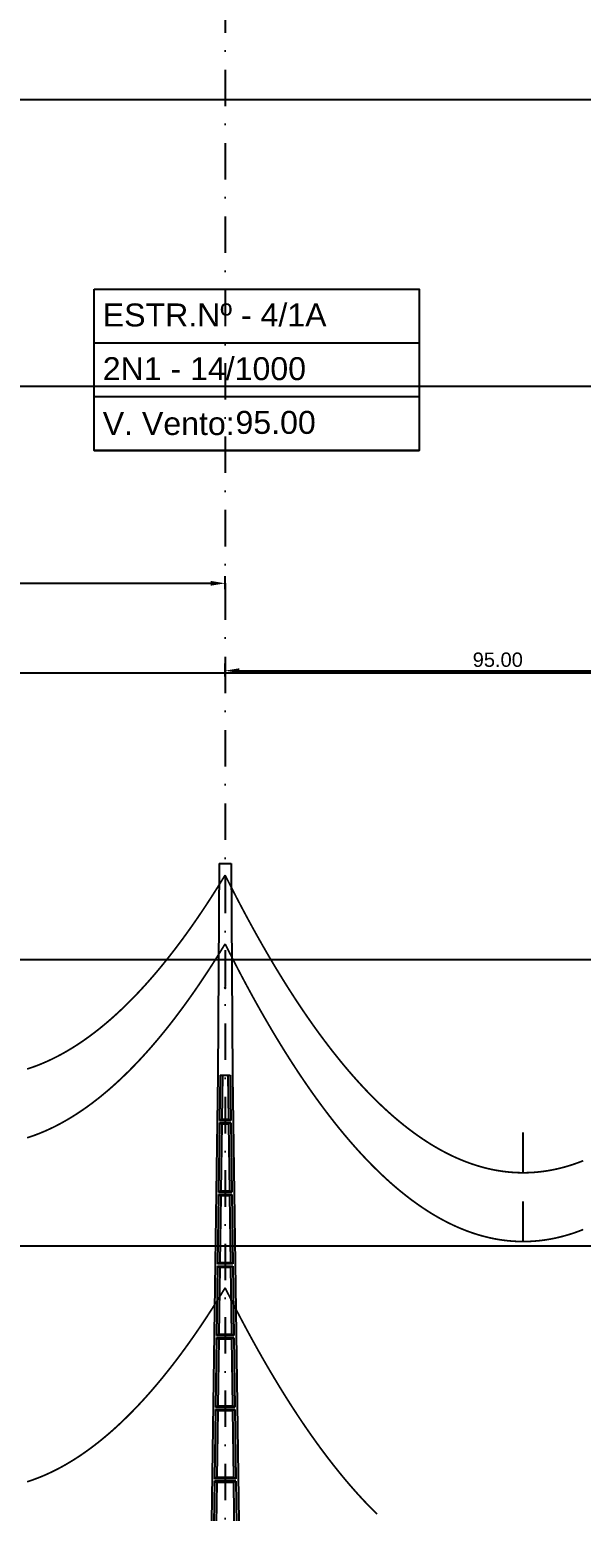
# Model space of a CAD drawing. Header units: metres. Extents: x -121 to 9872, y 3505 to 10721.
# Drawn here: x 4050.5 to 4146.6, y 9403.7 to 9662.2 of the extents above; entities that cross this region are included whole.
import ezdxf
from ezdxf.enums import TextEntityAlignment as Align

# ---------------------------------------------------------------- set-up
doc = ezdxf.new("R2010")
doc.units = ezdxf.units.M
doc.header["$PDMODE"] = 2
doc.linetypes.add('DASHDOT', pattern=[25.4, 12.7, -6.35, 0, -6.35])
for name, color, linetype in [('Cabeçalho', 7, 'Continuous'), ('CON-EOL- CA MAGNOLIA', 210, 'Continuous'), ('CON-EOL- PROJEÇÃO', 22, 'Continuous'), ('cotas', 7, 'Continuous'), ('Grade', 9, 'Continuous'), ('Ind.Rot', 8, 'DASHDOT'), ('POSTE DT', 7, 'Continuous')]:
    doc.layers.add(name, color=color, linetype=linetype)
doc.styles.add('Arial', font='arial.ttf')
doc.styles.add('SIMM-PADRÃO_(TXT)', font='arial.ttf', dxfattribs={"height": 2})
doc.styles.get("Standard").update_dxf_attribs({"font": 'arial.ttf'})
doc.dimstyles.new('ISO-25', dxfattribs={"dimtxt": 2.5, "dimasz": 2.5, "dimexe": 1.25, "dimexo": 0.625, "dimtad": 1, "dimzin": 1, "dimtxsty": 'Standard', "dimcen": 2.5, "dimaunit": 1, "dimadec": 3, "dimazin": 3, "dimtfac": 1, "dimtmove": 0, "dimatfit": 3, "dimfxlon": 1, "dimarcsym": 0})

# ---------------------------------------------------------------- blocks, each defined once
blk = doc.blocks.new('*U1')
at = {"layer": 'POSTE DT', "extrusion": (0, 1, 0)}
for p, q in [((-3.31, 378.23), (-4.05, 262)), ((-3.31, 378.23), (3.31, 378.23)), ((3.31, 378.23), (4.06, 262)), ((-4.05, 262), (-7.72, 0)), ((-4.05, 262), (-4.05, 262)), ((-2.73, 262), (-3.08, 237.05)), ((-2.73, 262), (2.75, 262)), ((-1.42, 262), (-1.77, 237.57)), ((1.43, 262), (1.77, 237.57)), ((2.75, 262), (3.1, 237.05)), ((4.06, 262), (7.72, 0)), ((3.1, 237.05), (-3.08, 237.05)), ((-3.1, 235.74), (-3.63, 197.65)), ((3.11, 235.73), (-3.1, 235.74)), ((-1.8, 235.21), (-2.32, 198.19)), ((1.8, 235.21), (2.32, 198.19)), ((3.11, 235.73), (3.65, 197.65)), ((-3.65, 196.34), (-4.19, 158.25)), ((-2.35, 195.8), (-2.87, 158.8)), ((2.35, 195.8), (2.87, 158.8)), ((3.66, 196.34), (4.2, 158.25)), ((-4.21, 156.94), (-4.74, 118.85)), ((-2.9, 156.39), (-3.42, 119.41)), ((2.91, 156.39), (3.42, 119.41)), ((4.21, 156.94), (4.75, 118.85)), ((-4.76, 117.54), (-5.29, 79.45)), ((4.77, 117.54), (-4.76, 117.54)), ((4.75, 118.85), (-4.74, 118.85)), ((-3.46, 116.98), (-3.97, 80.02)), ((3.46, 116.98), (3.98, 80.02)), ((4.77, 117.54), (5.3, 79.45)), ((-5.31, 78.14), (-5.85, 40.06)), ((5.32, 78.14), (-5.31, 78.14)), ((5.3, 79.45), (-5.29, 79.45)), ((-4.01, 77.57), (-4.53, 40.63)), ((4.01, 77.57), (4.53, 40.63)), ((5.32, 78.14), (5.85, 40.06)), ((-5.86, 38.74), (-6.41, 0)), ((5.87, 38.74), (-5.86, 38.74)), ((5.85, 40.06), (-5.85, 40.06)), ((-4.56, 38.17), (-5.1, 0)), ((4.56, 38.17), (5.1, 0)), ((5.87, 38.74), (6.41, 0)), ((-6.41, 0), (-7.72, 0)), ((-5.1, 0), (-6.41, 0)), ((5.1, 0), (-5.1, 0)), ((6.41, 0), (5.1, 0)), ((7.72, 0), (6.41, 0))]:
    blk.add_line(p, q, dxfattribs=at)
at = {"layer": 'POSTE DT', "ltscale": 3}
for points in [[(-3.65, 196.34), (3.66, 196.34)], [(-3.63, 197.65), (3.65, 197.65)], [(-4.21, 156.94), (4.21, 156.94)], [(4.2, 158.25), (-4.19, 158.25)]]:
    blk.add_lwpolyline(points, dxfattribs=at)
at = {"layer": 'POSTE DT'}
for points, knots in [([(0.25, 309.94), (0.25, 309.93), (0.25, 309.93), (0.25, 309.92), (0.25, 309.91), (0.25, 309.9), (0.25, 309.89), (0.24, 309.85), (0.22, 309.82), (0.19, 309.77), (0.16, 309.74), (0.11, 309.71), (0.08, 309.7), (0.01, 309.68), (-0.02, 309.68), (-0.08, 309.7), (-0.11, 309.71), (-0.16, 309.74), (-0.18, 309.76), (-0.21, 309.8), (-0.22, 309.82), (-0.24, 309.85), (-0.24, 309.87), (-0.25, 309.89), (-0.25, 309.9), (-0.25, 309.92), (-0.25, 309.92), (-0.25, 309.93), (-0.25, 309.94), (-0.25, 309.95), (-0.25, 309.95), (-0.25, 309.96), (-0.25, 309.97), (-0.24, 310), (-0.23, 310.02), (-0.21, 310.07), (-0.2, 310.09), (-0.15, 310.14), (-0.13, 310.15), (-0.07, 310.18), (-0.03, 310.19), (0.03, 310.19), (0.06, 310.18), (0.12, 310.16), (0.14, 310.14), (0.18, 310.11), (0.2, 310.09), (0.21, 310.06), (0.22, 310.05), (0.23, 310.04), (0.24, 310.01), (0.24, 309.99), (0.25, 309.97), (0.25, 309.96), (0.25, 309.95), (0.25, 309.94), (0.25, 309.94), (0.25, 309.94), (0.25, 309.94)], [-54.728303, -54.728303, -54.728303, -54.728303, -54.309038, -54.309038, -53.647169, -53.647169, -52.532885, -52.532885, -48.86224, -48.86224, -45.282765, -45.282765, -41.52867, -41.52867, -37.867486, -37.867486, -34.454589, -34.454589, -31.301423, -31.301423, -28.48103, -28.48103, -26.961755, -26.961755, -25.7544, -25.7544, -25.136228, -25.136228, -24.64409, -24.64409, -24.094201, -24.094201, -23.191199, -23.191199, -20.494482, -20.494482, -17.342863, -17.342863, -13.645538, -13.645538, -9.835989, -9.835989, -6.296781, -6.296781, -3.005029, -3.005029, 0, 0, 0, 1.527594, 1.527594, 3.697216, 3.697216, 4.489727, 4.489727, 5.01438, 5.01438, 5.095313, 5.095313, 5.095313, 5.095313]), ([(-1.77, 237.57), (-1.99, 237.49), (-2.21, 237.4), (-2.64, 237.22), (-2.86, 237.14), (-3.08, 237.05)], [0, 0, 0, 0, 56.660495, 56.660495, 113.412826, 113.412826, 113.412826, 113.412826]), ([(1.77, 237.57), (1.18, 237.57), (0.59, 237.57), (-0.59, 237.57), (-1.18, 237.57), (-1.77, 237.57)], [0, 0, 0, 0, 67.306894, 67.306894, 134.614447, 134.614447, 134.614447, 134.614447]), ([(3.1, 237.05), (2.87, 237.14), (2.65, 237.23), (2.21, 237.4), (1.99, 237.49), (1.77, 237.57)], [0, 0, 0, 0, 56.738948, 56.738948, 113.38731, 113.38731, 113.38731, 113.38731]), ([(-3.1, 235.74), (-2.88, 235.65), (-2.67, 235.56), (-2.23, 235.39), (-2.02, 235.3), (-1.8, 235.21)], [0.055576, 0.055576, 0.055576, 0.055576, 56.767409, 56.767409, 113.50757, 113.50757, 113.50757, 113.50757]), ([(-1.8, 235.21), (-1.2, 235.21), (-0.6, 235.21), (0.6, 235.21), (1.2, 235.21), (1.8, 235.21)], [0, 0, 0, 0, 68.567797, 68.567797, 137.136247, 137.136247, 137.136247, 137.136247]), ([(1.8, 235.21), (2.02, 235.3), (2.24, 235.38), (2.68, 235.56), (2.89, 235.65), (3.11, 235.73)], [0, 0, 0, 0, 56.845349, 56.845349, 113.599799, 113.599799, 113.599799, 113.599799]), ([(-3.65, 196.34), (-3.43, 196.25), (-3.22, 196.16), (-2.78, 195.98), (-2.57, 195.89), (-2.35, 195.8)], [0.054307, 0.054307, 0.054307, 0.054307, 63.527131, 63.527131, 127.063246, 127.063246, 127.063246, 127.063246]), ([(-2.32, 198.19), (-2.54, 198.1), (-2.76, 198.01), (-3.2, 197.83), (-3.41, 197.74), (-3.63, 197.65)], [0, 0, 0, 0, 63.412073, 63.412073, 126.777421, 126.777421, 126.777421, 126.777421]), ([(-2.35, 195.8), (-1.57, 195.8), (-0.78, 195.8), (0.79, 195.8), (1.57, 195.8), (2.35, 195.8)], [0, 0, 0, 0, 89.585713, 89.585713, 179.17191, 179.17191, 179.17191, 179.17191]), ([(2.32, 198.19), (1.55, 198.19), (0.77, 198.19), (-0.77, 198.19), (-1.55, 198.19), (-2.32, 198.19)], [0, 0, 0, 0, 88.31008, 88.31008, 176.620652, 176.620652, 176.620652, 176.620652]), ([(3.65, 197.65), (3.43, 197.74), (3.2, 197.83), (2.76, 198.01), (2.54, 198.1), (2.32, 198.19)], [0, 0, 0, 0, 63.488119, 63.488119, 126.880939, 126.880939, 126.880939, 126.880939]), ([(2.35, 195.8), (2.57, 195.89), (2.79, 195.98), (3.23, 196.16), (3.45, 196.25), (3.66, 196.34)], [0, 0, 0, 0, 63.60246, 63.60246, 127.109696, 127.109696, 127.109696, 127.109696]), ([(-4.21, 156.94), (-3.99, 156.85), (-3.77, 156.75), (-3.34, 156.57), (-3.12, 156.48), (-2.9, 156.39)], [0.053423, 0.053423, 0.053423, 0.053423, 70.429742, 70.429742, 140.90167, 140.90167, 140.90167, 140.90167]), ([(-2.87, 158.8), (-3.09, 158.71), (-3.31, 158.62), (-3.75, 158.43), (-3.97, 158.34), (-4.19, 158.25)], [0, 0, 0, 0, 70.301707, 70.301707, 140.590947, 140.590947, 140.590947, 140.590947]), ([(-2.9, 156.39), (-1.94, 156.39), (-0.97, 156.39), (0.97, 156.39), (1.94, 156.39), (2.91, 156.39)], [0, 0, 0, 0, 110.60219, 110.60219, 221.20473, 221.20473, 221.20473, 221.20473]), ([(2.87, 158.8), (1.92, 158.8), (0.96, 158.8), (-0.96, 158.8), (-1.91, 158.8), (-2.87, 158.8)], [0, 0, 0, 0, 109.314454, 109.314454, 218.629264, 218.629264, 218.629264, 218.629264]), ([(4.2, 158.25), (3.98, 158.34), (3.76, 158.44), (3.31, 158.62), (3.09, 158.71), (2.87, 158.8)], [0, 0, 0, 0, 70.379198, 70.379198, 140.659718, 140.659718, 140.659718, 140.659718]), ([(2.91, 156.39), (3.12, 156.48), (3.34, 156.57), (3.78, 156.75), (4, 156.85), (4.21, 156.94)], [0, 0, 0, 0, 70.506649, 70.506649, 140.914701, 140.914701, 140.914701, 140.914701]), ([(-4.76, 117.54), (-4.54, 117.45), (-4.32, 117.35), (-3.89, 117.17), (-3.67, 117.07), (-3.46, 116.98)], [0.052784, 0.052784, 0.052784, 0.052784, 77.438432, 77.438432, 154.950301, 154.950301, 154.950301, 154.950301]), ([(-3.42, 119.41), (-3.64, 119.32), (-3.86, 119.23), (-4.3, 119.04), (-4.52, 118.95), (-4.74, 118.85)], [0, 0, 0, 0, 77.299547, 77.299547, 154.618634, 154.618634, 154.618634, 154.618634]), ([(-3.46, 116.98), (-2.3, 116.98), (-1.15, 116.98), (1.15, 116.98), (2.31, 116.98), (3.46, 116.98)], [0, 0, 0, 0, 131.617604, 131.617604, 263.235447, 263.235447, 263.235447, 263.235447]), ([(3.42, 119.41), (2.28, 119.41), (1.14, 119.41), (-1.14, 119.41), (-2.28, 119.41), (-3.42, 119.41)], [0, 0, 0, 0, 130.319901, 130.319901, 260.640046, 260.640046, 260.640046, 260.640046]), ([(4.75, 118.85), (4.53, 118.95), (4.31, 119.04), (3.87, 119.23), (3.64, 119.32), (3.42, 119.41)], [0, 0, 0, 0, 77.381597, 77.381597, 154.66183, 154.66183, 154.66183, 154.66183]), ([(3.46, 116.98), (3.68, 117.07), (3.89, 117.17), (4.33, 117.35), (4.55, 117.45), (4.77, 117.54)], [0, 0, 0, 0, 77.520013, 77.520013, 154.938747, 154.938747, 154.938747, 154.938747]), ([(-5.31, 78.14), (-5.09, 78.05), (-4.88, 77.95), (-4.44, 77.76), (-4.23, 77.67), (-4.01, 77.57)], [0.052308, 0.052308, 0.052308, 0.052308, 84.527725, 84.527725, 169.158824, 169.158824, 169.158824, 169.158824]), ([(-3.97, 80.02), (-4.19, 79.93), (-4.41, 79.83), (-4.85, 79.64), (-5.07, 79.55), (-5.29, 79.45)], [0, 0, 0, 0, 84.379671, 84.379671, 168.809376, 168.809376, 168.809376, 168.809376]), ([(-4.01, 77.57), (-2.67, 77.57), (-1.34, 77.57), (1.34, 77.57), (2.67, 77.57), (4.01, 77.57)], [0, 0, 0, 0, 152.632212, 152.632212, 305.264569, 305.264569, 305.264569, 305.264569]), ([(3.98, 80.02), (2.65, 80.02), (1.33, 80.02), (-1.32, 80.02), (-2.65, 80.02), (-3.97, 80.02)], [0, 0, 0, 0, 151.326157, 151.326157, 302.652465, 302.652465, 302.652465, 302.652465]), ([(5.3, 79.45), (5.08, 79.55), (4.86, 79.64), (4.42, 79.83), (4.2, 79.93), (3.98, 80.02)], [0, 0, 0, 0, 84.46863, 84.46863, 168.833721, 168.833721, 168.833721, 168.833721]), ([(4.01, 77.57), (4.23, 77.67), (4.45, 77.76), (4.88, 77.95), (5.1, 78.05), (5.32, 78.14)], [0, 0, 0, 0, 84.616316, 84.616316, 169.129178, 169.129178, 169.129178, 169.129178]), ([(-5.86, 38.74), (-5.65, 38.65), (-5.43, 38.55), (-5, 38.36), (-4.78, 38.26), (-4.56, 38.17)], [0.026524, 0.026524, 0.026524, 0.026524, 91.679563, 91.679563, 183.466041, 183.466041, 183.466041, 183.466041]), ([(-4.53, 40.63), (-4.75, 40.53), (-4.97, 40.44), (-5.41, 40.25), (-5.63, 40.15), (-5.85, 40.06)], [0, 0, 0, 0, 91.523648, 91.523648, 183.126775, 183.126775, 183.126775, 183.126775]), ([(-4.56, 38.17), (-3.04, 38.17), (-1.52, 38.17), (1.52, 38.17), (3.04, 38.17), (4.56, 38.17)], [0, 0, 0, 0, 173.646192, 173.646192, 347.292451, 347.292451, 347.292451, 347.292451]), ([(4.53, 40.63), (3.02, 40.63), (1.51, 40.63), (-1.51, 40.63), (-3.02, 40.63), (-4.53, 40.63)], [0, 0, 0, 0, 172.33304, 172.33304, 344.666151, 344.666151, 344.666151, 344.666151]), ([(5.85, 40.06), (5.63, 40.15), (5.41, 40.25), (4.97, 40.44), (4.75, 40.53), (4.53, 40.63)], [0, 0, 0, 0, 91.621326, 91.621326, 183.137324, 183.137324, 183.137324, 183.137324]), ([(4.56, 38.17), (4.78, 38.26), (5, 38.36), (5.43, 38.55), (5.65, 38.65), (5.87, 38.74)], [0, 0, 0, 0, 91.776928, 91.776928, 183.448614, 183.448614, 183.448614, 183.448614])]:
    blk.add_open_spline(points, degree=3, knots=knots, dxfattribs=at)
blk = doc.blocks.new('Bloco P Sup')
at = {"layer": 'Cabeçalho'}
blk.add_lwpolyline([(-11.66, -3.34), (44.97, -3.34), (44.97, -31.45), (-11.66, -31.45)], close=True, dxfattribs=at)
for points in [[(-11.66, -12.71), (44.97, -12.71)], [(-11.66, -22.08), (44.97, -22.08)], [(-11.66, -31.45), (44.97, -31.45)]]:
    blk.add_lwpolyline(points, dxfattribs=at)
at = {"layer": 'Cabeçalho', "style": 'Arial'}
blk.add_text('V. Vento:', height=4, dxfattribs=at).set_placement((-10.16, -26.77), align=Align.MIDDLE_LEFT)
at = {"layer": 'Cabeçalho', "style": 'SIMM-PADRÃO_(TXT)'}
for tag, p in [('ESTRUTURANUM', (-10.16, -11.03)), ('TIPO_ESFORÇO', (-10.16, -20.4)), ('VÃOVENTO', (12.97, -29.77))]:
    blk.add_attdef(tag, text='', height=4, dxfattribs=at).set_placement(p, align=Align.BOTTOM_LEFT)
blk = doc.blocks.new('*D93')
at = {"layer": 'cotas', "color": 0, "lineweight": -2, "transparency": 16777216}
for p, q in [((3989.54, 9564.6), (3989.54, 9566.85)), ((4084.54, 9564.6), (4084.54, 9566.85)), ((3992.04, 9565.6), (4082.04, 9565.6))]:
    blk.add_line(p, q, dxfattribs=at)
at = {"layer": 'cotas', "color": 0, "transparency": 16777216}
for points in [[(3992.04, 9566.02), (3992.04, 9565.18), (3989.54, 9565.6)], [(4082.04, 9566.02), (4082.04, 9565.18), (4084.54, 9565.6)]]:
    blk.add_solid(points, dxfattribs=at)
at = {"layer": 'Defpoints', "color": 0, "transparency": 16777216}
for p in [(4084.54, 9565.6), (3989.54, 9534.13), (4084.54, 9516.7)]:
    blk.add_point(p, dxfattribs=at)
at = {"layer": 'cotas', "color": 0, "transparency": 16777216, "insert": (4037.04, 9567.5), "char_height": 2.5, "attachment_point": 5}
blk.add_mtext('95.00', dxfattribs=at)
blk = doc.blocks.new('*D94')
at = {"layer": 'cotas', "color": 0, "lineweight": -2, "transparency": 16777216}
for p, q in [((4084.54, 9549.36), (4084.54, 9551.61)), ((4179.54, 9549.36), (4179.54, 9551.61)), ((4087.04, 9550.36), (4177.04, 9550.36))]:
    blk.add_line(p, q, dxfattribs=at)
at = {"layer": 'cotas', "color": 0, "transparency": 16777216}
for points in [[(4087.04, 9550.78), (4087.04, 9549.94), (4084.54, 9550.36)], [(4177.04, 9550.78), (4177.04, 9549.94), (4179.54, 9550.36)]]:
    blk.add_solid(points, dxfattribs=at)
at = {"layer": 'Defpoints', "color": 0, "transparency": 16777216}
for p in [(4179.54, 9550.36), (4084.54, 9516.7), (4179.54, 9500.44)]:
    blk.add_point(p, dxfattribs=at)
at = {"layer": 'cotas', "color": 0, "transparency": 16777216, "insert": (4132.04, 9552.26), "char_height": 2.5, "attachment_point": 5}
blk.add_mtext('95.00', dxfattribs=at)

msp = doc.modelspace()

# ---------------------------------------------------------------- linework, layer by layer
at = {"layer": 'CON-EOL- CA MAGNOLIA'}
for p, q in [((4136.472, 9462.779), (4136.472, 9469.779)), ((4136.472, 9450.779), (4136.472, 9457.779)), ((4136.472, 9450.779), (4136.472, 9457.779))]:
    msp.add_line(p, q, dxfattribs=at)
at = {"layer": 'CON-EOL- CA MAGNOLIA', "const_width": 0.3}
for points in [[(4050.034, 9480.87), (4050.506, 9481.024), (4050.979, 9481.186), (4051.451, 9481.357), (4051.924, 9481.537), (4052.397, 9481.725), (4052.869, 9481.922), (4053.342, 9482.127), (4053.815, 9482.341), (4054.287, 9482.563), (4054.76, 9482.794), (4055.233, 9483.034), (4055.705, 9483.282), (4056.178, 9483.539), (4056.65, 9483.804), (4057.123, 9484.078), (4057.596, 9484.36), (4058.068, 9484.651), (4058.541, 9484.951), (4059.014, 9485.26), (4059.486, 9485.576), (4059.959, 9485.902), (4060.432, 9486.236), (4060.904, 9486.578), (4061.377, 9486.93), (4061.849, 9487.29), (4062.322, 9487.658), (4062.795, 9488.035), (4063.267, 9488.421), (4063.74, 9488.815), (4064.213, 9489.218), (4064.685, 9489.629), (4065.158, 9490.049), (4065.631, 9490.478), (4066.103, 9490.915), (4066.576, 9491.361), (4067.048, 9491.815), (4067.521, 9492.279), (4067.994, 9492.75), (4068.466, 9493.23), (4068.939, 9493.719), (4069.412, 9494.217), (4069.884, 9494.723), (4070.357, 9495.238), (4070.83, 9495.761), (4071.302, 9496.293), (4071.775, 9496.834), (4072.247, 9497.383), (4072.72, 9497.941), (4073.193, 9498.508), (4073.665, 9499.083), (4074.138, 9499.667), (4074.611, 9500.259), (4075.083, 9500.86), (4075.556, 9501.47), (4076.029, 9502.089), (4076.501, 9502.716), (4076.974, 9503.351), (4077.446, 9503.996), (4077.919, 9504.649), (4078.392, 9505.31), (4078.864, 9505.98), (4079.337, 9506.659), (4079.81, 9507.347), (4080.282, 9508.043), (4080.755, 9508.748), (4081.228, 9509.462), (4081.7, 9510.184), (4082.173, 9510.915), (4082.645, 9511.655), (4083.118, 9512.403), (4083.591, 9513.16), (4084.063, 9513.926), (4084.536, 9514.7)], [(4084.536, 9514.7), (4085.009, 9513.756), (4085.481, 9512.821), (4085.954, 9511.895), (4086.427, 9510.977), (4086.899, 9510.068), (4087.372, 9509.168), (4087.844, 9508.277), (4088.317, 9507.394), (4088.79, 9506.521), (4089.262, 9505.655), (4089.735, 9504.799), (4090.208, 9503.951), (4090.68, 9503.112), (4091.153, 9502.281), (4091.626, 9501.46), (4092.098, 9500.647), (4092.571, 9499.843), (4093.043, 9499.047), (4093.516, 9498.26), (4093.989, 9497.482), (4094.461, 9496.712), (4094.934, 9495.951), (4095.407, 9495.199), (4095.879, 9494.456), (4096.352, 9493.721), (4096.825, 9492.995), (4097.297, 9492.277), (4097.77, 9491.568), (4098.242, 9490.868), (4098.715, 9490.177), (4099.188, 9489.494), (4099.66, 9488.82), (4100.133, 9488.155), (4100.606, 9487.498), (4101.078, 9486.85), (4101.551, 9486.21), (4102.024, 9485.579), (4102.496, 9484.957), (4102.969, 9484.343), (4103.441, 9483.738), (4103.914, 9483.142), (4104.387, 9482.554), (4104.859, 9481.975), (4105.332, 9481.405), (4105.805, 9480.843), (4106.277, 9480.29), (4106.75, 9479.745), (4107.223, 9479.21), (4107.695, 9478.682), (4108.168, 9478.164), (4108.64, 9477.654), (4109.113, 9477.152), (4109.586, 9476.659), (4110.058, 9476.175), (4110.531, 9475.7), (4111.004, 9475.233), (4111.476, 9474.775), (4111.949, 9474.325), (4112.422, 9473.884), (4112.894, 9473.451), (4113.367, 9473.027), (4113.839, 9472.612), (4114.312, 9472.205), (4114.785, 9471.807), (4115.257, 9471.418), (4115.73, 9471.037), (4116.203, 9470.665), (4116.675, 9470.301), (4117.148, 9469.946), (4117.621, 9469.6), (4118.093, 9469.262), (4118.566, 9468.933), (4119.038, 9468.612), (4119.511, 9468.3), (4119.984, 9467.996), (4120.456, 9467.701), (4120.929, 9467.415), (4121.402, 9467.137), (4121.874, 9466.868), (4122.347, 9466.607), (4122.82, 9466.355), (4123.292, 9466.112), (4123.765, 9465.877), (4124.237, 9465.651), (4124.71, 9465.433), (4125.183, 9465.224), (4125.655, 9465.024), (4126.128, 9464.832), (4126.601, 9464.648), (4127.073, 9464.474), (4127.546, 9464.307), (4128.019, 9464.15), (4128.491, 9464.001), (4128.964, 9463.86), (4129.436, 9463.728), (4129.909, 9463.605), (4130.382, 9463.49), (4130.854, 9463.384), (4131.327, 9463.287), (4131.8, 9463.197), (4132.272, 9463.117), (4132.745, 9463.045), (4133.218, 9462.982), (4133.69, 9462.927), (4134.163, 9462.881), (4134.636, 9462.843), (4135.108, 9462.814), (4135.581, 9462.794), (4136.053, 9462.782), (4136.526, 9462.779), (4136.999, 9462.784), (4137.471, 9462.798), (4137.944, 9462.82), (4138.417, 9462.851), (4138.889, 9462.891), (4139.362, 9462.939), (4139.835, 9462.996), (4140.307, 9463.061), (4140.78, 9463.135), (4141.252, 9463.217), (4141.725, 9463.308), (4142.198, 9463.408), (4142.67, 9463.516), (4143.143, 9463.633), (4143.616, 9463.758), (4144.088, 9463.892), (4144.561, 9464.034), (4145.034, 9464.185), (4145.506, 9464.345), (4145.979, 9464.513), (4146.451, 9464.69), (4146.924, 9464.875)], [(4050.034, 9468.87), (4050.506, 9469.024), (4050.979, 9469.186), (4051.451, 9469.357), (4051.924, 9469.537), (4052.397, 9469.725), (4052.869, 9469.922), (4053.342, 9470.127), (4053.815, 9470.341), (4054.287, 9470.563), (4054.76, 9470.794), (4055.233, 9471.034), (4055.705, 9471.282), (4056.178, 9471.539), (4056.65, 9471.804), (4057.123, 9472.078), (4057.596, 9472.36), (4058.068, 9472.651), (4058.541, 9472.951), (4059.014, 9473.259), (4059.486, 9473.576), (4059.959, 9473.902), (4060.432, 9474.236), (4060.904, 9474.578), (4061.377, 9474.93), (4061.849, 9475.29), (4062.322, 9475.658), (4062.795, 9476.035), (4063.267, 9476.421), (4063.74, 9476.815), (4064.213, 9477.218), (4064.685, 9477.629), (4065.158, 9478.049), (4065.631, 9478.478), (4066.103, 9478.915), (4066.576, 9479.361), (4067.048, 9479.815), (4067.521, 9480.278), (4067.994, 9480.75), (4068.466, 9481.231), (4068.939, 9481.719), (4069.412, 9482.217), (4069.884, 9482.723), (4070.357, 9483.238), (4070.83, 9483.761), (4071.302, 9484.293), (4071.775, 9484.834), (4072.247, 9485.383), (4072.72, 9485.941), (4073.193, 9486.508), (4073.665, 9487.083), (4074.138, 9487.667), (4074.611, 9488.259), (4075.083, 9488.86), (4075.556, 9489.47), (4076.029, 9490.089), (4076.501, 9490.716), (4076.974, 9491.351), (4077.446, 9491.996), (4077.919, 9492.649), (4078.392, 9493.31), (4078.864, 9493.98), (4079.337, 9494.659), (4079.81, 9495.347), (4080.282, 9496.043), (4080.755, 9496.748), (4081.228, 9497.462), (4081.7, 9498.184), (4082.173, 9498.915), (4082.645, 9499.655), (4083.118, 9500.403), (4083.591, 9501.16), (4084.063, 9501.926), (4084.536, 9502.7)], [(4050.034, 9468.87), (4050.506, 9469.024), (4050.979, 9469.186), (4051.451, 9469.357), (4051.924, 9469.537), (4052.397, 9469.725), (4052.869, 9469.922), (4053.342, 9470.127), (4053.815, 9470.341), (4054.287, 9470.563), (4054.76, 9470.794), (4055.233, 9471.034), (4055.705, 9471.282), (4056.178, 9471.539), (4056.65, 9471.804), (4057.123, 9472.078), (4057.596, 9472.36), (4058.068, 9472.652), (4058.541, 9472.951), (4059.014, 9473.26), (4059.486, 9473.576), (4059.959, 9473.902), (4060.432, 9474.236), (4060.904, 9474.578), (4061.377, 9474.93), (4061.849, 9475.29), (4062.322, 9475.658), (4062.795, 9476.035), (4063.267, 9476.421), (4063.74, 9476.815), (4064.213, 9477.218), (4064.685, 9477.629), (4065.158, 9478.049), (4065.631, 9478.478), (4066.103, 9478.915), (4066.576, 9479.361), (4067.048, 9479.815), (4067.521, 9480.278), (4067.994, 9480.75), (4068.466, 9481.23), (4068.939, 9481.719), (4069.412, 9482.217), (4069.884, 9482.723), (4070.357, 9483.238), (4070.83, 9483.761), (4071.302, 9484.293), (4071.775, 9484.834), (4072.247, 9485.383), (4072.72, 9485.941), (4073.193, 9486.508), (4073.665, 9487.083), (4074.138, 9487.667), (4074.611, 9488.259), (4075.083, 9488.86), (4075.556, 9489.47), (4076.029, 9490.088), (4076.501, 9490.716), (4076.974, 9491.351), (4077.446, 9491.996), (4077.919, 9492.649), (4078.392, 9493.31), (4078.864, 9493.98), (4079.337, 9494.659), (4079.81, 9495.347), (4080.282, 9496.043), (4080.755, 9496.748), (4081.228, 9497.462), (4081.7, 9498.184), (4082.173, 9498.915), (4082.645, 9499.655), (4083.118, 9500.403), (4083.591, 9501.16), (4084.063, 9501.926), (4084.536, 9502.7)], [(4084.536, 9502.7), (4085.009, 9501.756), (4085.481, 9500.821), (4085.954, 9499.895), (4086.427, 9498.977), (4086.899, 9498.069), (4087.372, 9497.168), (4087.844, 9496.277), (4088.317, 9495.394), (4088.79, 9494.52), (4089.262, 9493.655), (4089.735, 9492.799), (4090.208, 9491.951), (4090.68, 9491.112), (4091.153, 9490.281), (4091.626, 9489.46), (4092.098, 9488.647), (4092.571, 9487.843), (4093.043, 9487.047), (4093.516, 9486.26), (4093.989, 9485.482), (4094.461, 9484.712), (4094.934, 9483.951), (4095.407, 9483.199), (4095.879, 9482.456), (4096.352, 9481.721), (4096.825, 9480.995), (4097.297, 9480.277), (4097.77, 9479.569), (4098.242, 9478.868), (4098.715, 9478.177), (4099.188, 9477.494), (4099.66, 9476.82), (4100.133, 9476.154), (4100.606, 9475.498), (4101.078, 9474.849), (4101.551, 9474.21), (4102.024, 9473.579), (4102.496, 9472.957), (4102.969, 9472.343), (4103.441, 9471.738), (4103.914, 9471.142), (4104.387, 9470.554), (4104.859, 9469.975), (4105.332, 9469.405), (4105.805, 9468.843), (4106.277, 9468.29), (4106.75, 9467.745), (4107.223, 9467.21), (4107.695, 9466.682), (4108.168, 9466.164), (4108.64, 9465.654), (4109.113, 9465.152), (4109.586, 9464.659), (4110.058, 9464.175), (4110.531, 9463.7), (4111.004, 9463.233), (4111.476, 9462.775), (4111.949, 9462.325), (4112.422, 9461.884), (4112.894, 9461.451), (4113.367, 9461.027), (4113.839, 9460.612), (4114.312, 9460.206), (4114.785, 9459.807), (4115.257, 9459.418), (4115.73, 9459.037), (4116.203, 9458.665), (4116.675, 9458.301), (4117.148, 9457.946), (4117.621, 9457.6), (4118.093, 9457.262), (4118.566, 9456.932), (4119.038, 9456.612), (4119.511, 9456.3), (4119.984, 9455.996), (4120.456, 9455.701), (4120.929, 9455.415), (4121.402, 9455.137), (4121.874, 9454.868), (4122.347, 9454.607), (4122.82, 9454.355), (4123.292, 9454.112), (4123.765, 9453.877), (4124.237, 9453.651), (4124.71, 9453.433), (4125.183, 9453.224), (4125.655, 9453.024), (4126.128, 9452.832), (4126.601, 9452.648), (4127.073, 9452.474), (4127.546, 9452.307), (4128.019, 9452.15), (4128.491, 9452.001), (4128.964, 9451.86), (4129.436, 9451.728), (4129.909, 9451.605), (4130.382, 9451.49), (4130.854, 9451.384), (4131.327, 9451.287), (4131.8, 9451.198), (4132.272, 9451.117), (4132.745, 9451.045), (4133.218, 9450.982), (4133.69, 9450.927), (4134.163, 9450.881), (4134.636, 9450.843), (4135.108, 9450.814), (4135.581, 9450.794), (4136.053, 9450.782), (4136.526, 9450.779), (4136.999, 9450.784), (4137.471, 9450.798), (4137.944, 9450.82), (4138.417, 9450.851), (4138.889, 9450.891), (4139.362, 9450.939), (4139.835, 9450.996), (4140.307, 9451.061), (4140.78, 9451.135), (4141.252, 9451.217), (4141.725, 9451.308), (4142.198, 9451.408), (4142.67, 9451.516), (4143.143, 9451.633), (4143.616, 9451.758), (4144.088, 9451.892), (4144.561, 9452.034), (4145.034, 9452.185), (4145.506, 9452.345), (4145.979, 9452.513), (4146.451, 9452.69), (4146.924, 9452.875)], [(4084.536, 9502.7), (4085.009, 9501.756), (4085.481, 9500.821), (4085.954, 9499.895), (4086.427, 9498.977), (4086.899, 9498.068), (4087.372, 9497.168), (4087.844, 9496.277), (4088.317, 9495.394), (4088.79, 9494.521), (4089.262, 9493.655), (4089.735, 9492.799), (4090.208, 9491.951), (4090.68, 9491.112), (4091.153, 9490.281), (4091.626, 9489.46), (4092.098, 9488.647), (4092.571, 9487.843), (4093.043, 9487.047), (4093.516, 9486.26), (4093.989, 9485.482), (4094.461, 9484.712), (4094.934, 9483.951), (4095.407, 9483.199), (4095.879, 9482.456), (4096.352, 9481.721), (4096.825, 9480.995), (4097.297, 9480.277), (4097.77, 9479.568), (4098.242, 9478.868), (4098.715, 9478.177), (4099.188, 9477.494), (4099.66, 9476.82), (4100.133, 9476.155), (4100.606, 9475.498), (4101.078, 9474.85), (4101.551, 9474.21), (4102.024, 9473.579), (4102.496, 9472.957), (4102.969, 9472.343), (4103.441, 9471.738), (4103.914, 9471.142), (4104.387, 9470.554), (4104.859, 9469.975), (4105.332, 9469.405), (4105.805, 9468.843), (4106.277, 9468.29), (4106.75, 9467.745), (4107.223, 9467.21), (4107.695, 9466.682), (4108.168, 9466.164), (4108.64, 9465.654), (4109.113, 9465.152), (4109.586, 9464.659), (4110.058, 9464.175), (4110.531, 9463.7), (4111.004, 9463.233), (4111.476, 9462.775), (4111.949, 9462.325), (4112.422, 9461.884), (4112.894, 9461.451), (4113.367, 9461.027), (4113.839, 9460.612), (4114.312, 9460.206), (4114.785, 9459.807), (4115.257, 9459.418), (4115.73, 9459.037), (4116.203, 9458.665), (4116.675, 9458.301), (4117.148, 9457.946), (4117.621, 9457.6), (4118.093, 9457.262), (4118.566, 9456.933), (4119.038, 9456.612), (4119.511, 9456.3), (4119.984, 9455.996), (4120.456, 9455.701), (4120.929, 9455.415), (4121.402, 9455.137), (4121.874, 9454.868), (4122.347, 9454.607), (4122.82, 9454.355), (4123.292, 9454.112), (4123.765, 9453.877), (4124.237, 9453.651), (4124.71, 9453.433), (4125.183, 9453.224), (4125.655, 9453.024), (4126.128, 9452.832), (4126.601, 9452.648), (4127.073, 9452.474), (4127.546, 9452.307), (4128.019, 9452.15), (4128.491, 9452.001), (4128.964, 9451.86), (4129.436, 9451.728), (4129.909, 9451.605), (4130.382, 9451.49), (4130.854, 9451.384), (4131.327, 9451.287), (4131.8, 9451.198), (4132.272, 9451.117), (4132.745, 9451.045), (4133.218, 9450.982), (4133.69, 9450.927), (4134.163, 9450.881), (4134.636, 9450.843), (4135.108, 9450.814), (4135.581, 9450.794), (4136.053, 9450.782), (4136.526, 9450.779), (4136.999, 9450.784), (4137.471, 9450.798), (4137.944, 9450.82), (4138.417, 9450.851), (4138.889, 9450.891), (4139.362, 9450.939), (4139.835, 9450.996), (4140.307, 9451.061), (4140.78, 9451.135), (4141.252, 9451.217), (4141.725, 9451.308), (4142.198, 9451.408), (4142.67, 9451.516), (4143.143, 9451.633), (4143.616, 9451.758), (4144.088, 9451.892), (4144.561, 9452.034), (4145.034, 9452.185), (4145.506, 9452.345), (4145.979, 9452.513), (4146.451, 9452.69), (4146.924, 9452.875)]]:
    msp.add_lwpolyline(points, dxfattribs=at)
at = {"layer": 'CON-EOL- PROJEÇÃO', "const_width": 0.3}
for points in [[(4050.034, 9408.87), (4050.506, 9409.024), (4050.979, 9409.186), (4051.451, 9409.357), (4051.924, 9409.537), (4052.397, 9409.725), (4052.869, 9409.922), (4053.342, 9410.127), (4053.815, 9410.341), (4054.287, 9410.563), (4054.76, 9410.794), (4055.233, 9411.034), (4055.705, 9411.282), (4056.178, 9411.539), (4056.65, 9411.804), (4057.123, 9412.078), (4057.596, 9412.36), (4058.068, 9412.651), (4058.541, 9412.951), (4059.014, 9413.26), (4059.486, 9413.576), (4059.959, 9413.902), (4060.432, 9414.236), (4060.904, 9414.578), (4061.377, 9414.93), (4061.849, 9415.29), (4062.322, 9415.658), (4062.795, 9416.035), (4063.267, 9416.421), (4063.74, 9416.815), (4064.213, 9417.218), (4064.685, 9417.629), (4065.158, 9418.049), (4065.631, 9418.478), (4066.103, 9418.915), (4066.576, 9419.361), (4067.048, 9419.815), (4067.521, 9420.279), (4067.994, 9420.75), (4068.466, 9421.23), (4068.939, 9421.719), (4069.412, 9422.217), (4069.884, 9422.723), (4070.357, 9423.238), (4070.83, 9423.761), (4071.302, 9424.293), (4071.775, 9424.834), (4072.247, 9425.383), (4072.72, 9425.941), (4073.193, 9426.508), (4073.665, 9427.083), (4074.138, 9427.667), (4074.611, 9428.259), (4075.083, 9428.86), (4075.556, 9429.47), (4076.029, 9430.088), (4076.501, 9430.716), (4076.974, 9431.351), (4077.446, 9431.996), (4077.919, 9432.649), (4078.392, 9433.31), (4078.864, 9433.98), (4079.337, 9434.659), (4079.81, 9435.347), (4080.282, 9436.043), (4080.755, 9436.748), (4081.228, 9437.462), (4081.7, 9438.184), (4082.173, 9438.915), (4082.645, 9439.655), (4083.118, 9440.403), (4083.591, 9441.16), (4084.063, 9441.926), (4084.536, 9442.7)], [(4084.536, 9442.7), (4085.009, 9441.756), (4085.481, 9440.821), (4085.954, 9439.895), (4086.427, 9438.977), (4086.899, 9438.068), (4087.372, 9437.168), (4087.844, 9436.277), (4088.317, 9435.394), (4088.79, 9434.521), (4089.262, 9433.655), (4089.735, 9432.799), (4090.208, 9431.951), (4090.68, 9431.112), (4091.153, 9430.281), (4091.626, 9429.46), (4092.098, 9428.647), (4092.571, 9427.843), (4093.043, 9427.047), (4093.516, 9426.26), (4093.989, 9425.482), (4094.461, 9424.712), (4094.934, 9423.951), (4095.407, 9423.199), (4095.879, 9422.456), (4096.352, 9421.721), (4096.825, 9420.995), (4097.297, 9420.277), (4097.77, 9419.568), (4098.242, 9418.868), (4098.715, 9418.177), (4099.188, 9417.494), (4099.66, 9416.82), (4100.133, 9416.155), (4100.606, 9415.498), (4101.078, 9414.85), (4101.551, 9414.21), (4102.024, 9413.579), (4102.496, 9412.957), (4102.969, 9412.343), (4103.441, 9411.738), (4103.914, 9411.142), (4104.387, 9410.554), (4104.859, 9409.975), (4105.332, 9409.405), (4105.805, 9408.843), (4106.277, 9408.29), (4106.75, 9407.745), (4107.223, 9407.21), (4107.695, 9406.682), (4108.168, 9406.164), (4108.64, 9405.654), (4109.113, 9405.152), (4109.586, 9404.659), (4110.058, 9404.175), (4110.531, 9403.7), (4111.004, 9403.233)]]:
    msp.add_lwpolyline(points, dxfattribs=at)
at = {"layer": 'Grade'}
for points in [[(0, 9650), (9859.453, 9650)], [(0, 9600), (9859.453, 9600)], [(0, 9550), (9859.453, 9550)], [(0, 9500), (9859.453, 9500)], [(0, 9450), (9859.453, 9450)]]:
    msp.add_lwpolyline(points, dxfattribs=at)
at = {"layer": 'Ind.Rot', "linetype": 'DASHDOT', "ltscale": 0.5}
msp.add_lwpolyline([(4084.536, 10500), (4084.536, 8300)], dxfattribs=at)

# ---------------------------------------------------------------- block references
at = {"layer": 'Cabeçalho'}
msp.add_blockref('Bloco P Sup', (4073.378, 9620.241), dxfattribs=at).add_auto_attribs({'ESTRUTURANUM': 'ESTR.Nº - 4/1A', 'TIPO_ESFORÇO': '2N1 - 14/1000', 'VÃOVENTO': '95.00'})
at = {"layer": 'POSTE DT', "xscale": 0.3172702451939489, "yscale": 0.3172702451939489, "zscale": 0.3172702451939489}
msp.add_blockref('*U1', (4084.536, 9396.7), dxfattribs=at)

# ---------------------------------------------------------------- dimensions: what is measured, and where the dimension line sits
at = {"layer": 'cotas'}
for base, p1, p2, picture, middle in [((4084.536, 9565.598), (3989.536, 9534.13), (4084.536, 9516.7), '*D93', (4037.036, 9567.5)), ((4179.536, 9550.359), (4084.536, 9516.7), (4179.536, 9500.44), '*D94', (4132.036, 9552.26))]:
    dim = msp.add_linear_dim(base=base, p1=p1, p2=p2, dimstyle='ISO-25', dxfattribs=at)
    dim.commit()
    dim.dimension.update_dxf_attribs({"geometry": picture, "text_midpoint": middle})

doc.saveas('drawing.dxf')
